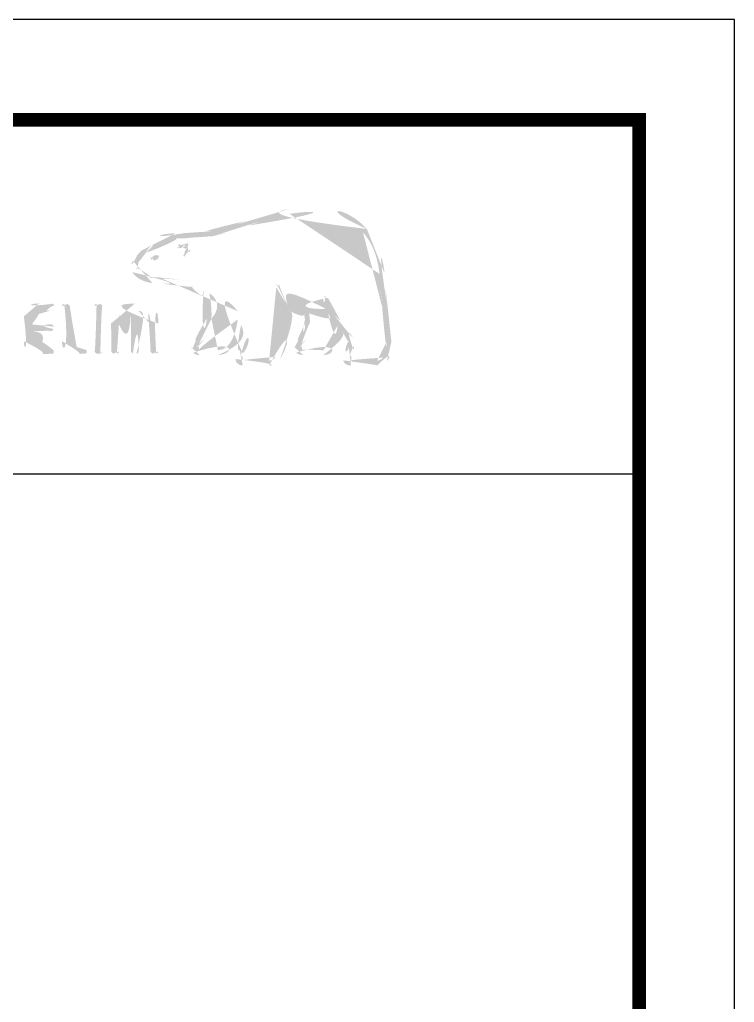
# Model space of a CAD drawing. Extents: x 16296680691 to 16296681342, y -37409619635 to -37409619158.
# Drawn here: x 16296681262.8 to 16296681341.9, y -37409619267.1 to -37409619158.5 of the extents above; entities that cross this region are included whole.
import ezdxf

# ---------------------------------------------------------------- set-up
doc = ezdxf.new("R2010")
doc.units = 0
doc.header["$LTSCALE"] = 10
doc.header["$MEASUREMENT"] = 0
doc.layers.get('0').update_dxf_attribs({"linetype": 'CONTINUOUS'})

msp = doc.modelspace()

# ---------------------------------------------------------------- hatches: boundary and pattern name
h = msp.add_hatch(color=5)
edge = h.paths.add_edge_path()
edge.add_spline(control_points=[(16296681301.24634, -37409619181.63666), (16296681298.90912, -37409619179.01598), (16296681295.26949, -37409619178.9892), (16296681292.62303, -37409619179.42533)], knot_values=[4, 4, 4, 4, 5, 5, 5, 5], degree=3, periodic=0)
edge.add_spline(control_points=[(16296681292.62303, -37409619179.42533), (16296681291.01333, -37409619179.69197), (16296681289.4532, -37409619180.22522), (16296681287.94859, -37409619180.73468)], knot_values=[5, 5, 5, 5, 6, 6, 6, 6], degree=3, periodic=0)
edge.add_spline(control_points=[(16296681287.94859, -37409619180.73468), (16296681286.69771, -37409619181.16484), (16296681285.39331, -37409619181.60989), (16296681284.09089, -37409619181.89337)], knot_values=[6, 6, 6, 6, 7, 7, 7, 7], degree=3, periodic=0)
edge.add_spline(control_points=[(16296681284.09089, -37409619181.89337), (16296681283.18891, -37409619182.08368), (16296681282.04905, -37409619182.08862), (16296681281.04794, -37409619182.09359)], knot_values=[7, 7, 7, 7, 8, 8, 8, 8], degree=3, periodic=0)
edge.add_spline(control_points=[(16296681281.04794, -37409619182.09359), (16296681281.04793, -37409619182.09359), (16296681280.09046, -37409619182.10945), (16296681280.09046, -37409619182.10945)], knot_values=[8.00001, 8.00001, 8.00001, 8.00001, 9, 9, 9, 9], degree=3, periodic=0)
edge.add_spline(control_points=[(16296681280.09046, -37409619182.10945), (16296681278.20721, -37409619182.15508), (16296681276.91867, -37409619182.80626), (16296681276.27836, -37409619184.04424)], knot_values=[9, 9, 9, 9, 10, 10, 10, 10], degree=3, periodic=0)
edge.add_spline(control_points=[(16296681276.27836, -37409619184.04424), (16296681276.27836, -37409619184.04424), (16296681276.24665, -37409619184.09875), (16296681276.24665, -37409619184.09875)], knot_values=[10.00001, 10.00001, 10.00001, 10.00001, 11, 11, 11, 11], degree=3, periodic=0)
edge.add_spline(control_points=[(16296681276.24665, -37409619184.09875), (16296681276.14158, -37409619184.27817), (16296681276.00282, -37409619184.43476), (16296681275.83828, -37409619184.58742)], knot_values=[11, 11, 11, 11, 12, 12, 12, 12], degree=3, periodic=0)
edge.add_spline(control_points=[(16296681275.83828, -37409619184.58742), (16296681275.66581, -37409619184.7579), (16296681275.48938, -37409619184.93235), (16296681275.36647, -37409619185.15536)], knot_values=[12, 12, 12, 12, 13, 13, 13, 13], degree=3, periodic=0)
edge.add_spline(control_points=[(16296681275.36647, -37409619185.15536), (16296681275.12264, -37409619185.57859), (16296681275.10083, -37409619186.00779), (16296681275.30502, -37409619186.39934)], knot_values=[13, 13, 13, 13, 14, 14, 14, 14], degree=3, periodic=0)
edge.add_spline(control_points=[(16296681275.30502, -37409619186.39934), (16296681275.70943, -37409619187.15659), (16296681276.8473, -37409619187.56097), (16296681277.52725, -37409619187.61153), (16296681277.52725, -37409619187.61153), (16296681278.54025, -37409619187.67298), (16296681278.54025, -37409619187.67298)], knot_values=[14, 14, 14, 14, 15, 15, 15, 16, 16, 16, 16], degree=3, periodic=0)
edge.add_spline(control_points=[(16296681278.54025, -37409619187.67298), (16296681279.6147, -37409619187.73742), (16296681280.95675, -37409619187.81372), (16296681281.75169, -37409619187.95647)], knot_values=[16, 16, 16, 16, 17, 17, 17, 17], degree=3, periodic=0)
edge.add_spline(control_points=[(16296681281.75169, -37409619187.95647), (16296681282.2572, -37409619188.04665), (16296681282.74288, -37409619188.20325), (16296681283.19486, -37409619188.40842)], knot_values=[17, 17, 17, 17, 18, 18, 18, 18], degree=3, periodic=0)
edge.add_spline(control_points=[(16296681283.19486, -37409619188.40842), (16296681283.21865, -37409619188.45802), (16296681283.61909, -37409619189.92893), (16296681283.53385, -37409619191.55151)], knot_values=[18, 18, 18, 18, 19, 19, 19, 19], degree=3, periodic=0)
edge.add_spline(control_points=[(16296681283.53385, -37409619191.55151), (16296681283.46644, -37409619193.03134), (16296681282.81028, -37409619193.54376), (16296681282.34839, -37409619193.92143)], knot_values=[19, 19, 19, 19, 20, 20, 20, 20], degree=3, periodic=0)
edge.add_spline(control_points=[(16296681282.34839, -37409619193.92143), (16296681282.34244, -37409619193.92835), (16296681281.88649, -37409619194.28123), (16296681281.85675, -37409619194.72132)], knot_values=[20, 20, 20, 20, 21, 21, 21, 21], degree=3, periodic=0)
edge.add_spline(control_points=[(16296681281.85675, -37409619194.72132), (16296681281.83297, -37409619194.95721), (16296681281.8964, -37409619195.17132), (16296681282.03913, -37409619195.319)], knot_values=[21, 21, 21, 21, 22, 22, 22, 22], degree=3, periodic=0)
edge.add_spline(control_points=[(16296681282.03913, -37409619195.319), (16296681282.19575, -37409619195.49046), (16296681282.42768, -37409619195.57075), (16296681282.73296, -37409619195.57075), (16296681282.73296, -37409619195.57075), (16296681284.7748, -37409619195.57075), (16296681284.7748, -37409619195.57075)], knot_values=[22, 22, 22, 22, 23, 23, 23, 24, 24, 24, 24], degree=3, periodic=0)
edge.add_spline(control_points=[(16296681284.7748, -37409619195.57075), (16296681286.44991, -37409619195.57075), (16296681287.1596, -37409619193.61514), (16296681287.33604, -37409619192.24929)], knot_values=[24, 24, 24, 24, 25, 25, 25, 25], degree=3, periodic=0)
edge.add_spline(control_points=[(16296681287.33604, -37409619192.24929), (16296681287.83162, -37409619193.22762), (16296681287.81973, -37409619194.33276), (16296681287.19133, -37409619195.03255)], knot_values=[25, 25, 25, 25, 26, 26, 26, 26], degree=3, periodic=0)
edge.add_spline(control_points=[(16296681287.19133, -37409619195.03255), (16296681287.19131, -37409619195.03255), (16296681286.64617, -37409619195.53805), (16296681286.70762, -37409619196.02273)], knot_values=[26.00001, 26.00001, 26.00001, 26.00001, 27, 27, 27, 27], degree=3, periodic=0)
edge.add_spline(control_points=[(16296681286.70762, -37409619196.02273), (16296681286.75916, -37409619196.53419), (16296681287.1834, -37409619196.73737), (16296681287.52635, -37409619196.73737), (16296681287.52635, -37409619196.73737), (16296681290.43845, -37409619196.73737), (16296681290.43845, -37409619196.73737)], knot_values=[27, 27, 27, 27, 28, 28, 28, 29, 29, 29, 29], degree=3, periodic=0)
edge.add_spline(control_points=[(16296681290.43845, -37409619196.73737), (16296681290.95188, -37409619196.73737), (16296681291.36024, -37409619196.50346), (16296681291.63183, -37409619196.05841)], knot_values=[29, 29, 29, 29, 30, 30, 30, 30], degree=3, periodic=0)
edge.add_spline(control_points=[(16296681291.63183, -37409619196.05841), (16296681292.82126, -37409619194.10085), (16296681292.88073, -37409619192.17099), (16296681292.62303, -37409619190.66933)], knot_values=[30, 30, 30, 30, 31, 31, 31, 31], degree=3, periodic=0)
edge.add_spline(control_points=[(16296681292.62303, -37409619190.66933), (16296681292.97589, -37409619190.74069), (16296681293.57059, -37409619190.84972), (16296681294.29416, -37409619190.92803)], knot_values=[31, 31, 31, 31, 32, 32, 32, 32], degree=3, periodic=0)
edge.add_spline(control_points=[(16296681294.29416, -37409619190.92803), (16296681294.33976, -37409619191.13519), (16296681294.42103, -37409619191.59018), (16296681294.42103, -37409619191.59018)], knot_values=[32, 32, 32, 32, 33, 33, 33, 33], degree=3, periodic=0)
edge.add_spline(control_points=[(16296681294.42103, -37409619191.59018), (16296681294.43688, -37409619191.76559), (16296681294.43688, -37409619191.92122), (16296681294.43688, -37409619192.06792)], knot_values=[33, 33, 33, 33, 34, 34, 34, 34], degree=3, periodic=0)
edge.add_spline(control_points=[(16296681294.43688, -37409619192.06792), (16296681294.43688, -37409619193.19688), (16296681293.93733, -37409619193.68452), (16296681293.65584, -37409619193.96008)], knot_values=[34, 34, 34, 34, 35, 35, 35, 35], degree=3, periodic=0)
edge.add_spline(control_points=[(16296681293.65584, -37409619193.96008), (16296681293.64592, -37409619193.96205), (16296681293.2653, -37409619194.34961), (16296681293.2217, -37409619194.67573)], knot_values=[35, 35, 35, 35, 36, 36, 36, 36], degree=3, periodic=0)
edge.add_spline(control_points=[(16296681293.2217, -37409619194.67573), (16296681293.2217, -37409619194.67573), (16296681293.14043, -37409619195.01373), (16296681293.43183, -37409619195.31107)], knot_values=[36.00001, 36.00001, 36.00001, 36.00001, 37, 37, 37, 37], degree=3, periodic=0)
edge.add_spline(control_points=[(16296681293.43183, -37409619195.31107), (16296681293.59438, -37409619195.48055), (16296681293.85408, -37409619195.57075), (16296681294.19702, -37409619195.57075), (16296681294.19702, -37409619195.57075), (16296681296.45495, -37409619195.57075), (16296681296.45495, -37409619195.57075)], knot_values=[37, 37, 37, 37, 38, 38, 38, 39, 39, 39, 39], degree=3, periodic=0)
edge.add_spline(control_points=[(16296681296.45495, -37409619195.57075), (16296681297.90009, -37409619195.57075), (16296681298.34414, -37409619193.78561), (16296681298.48687, -37409619192.86777)], knot_values=[39, 39, 39, 39, 40, 40, 40, 40], degree=3, periodic=0)
edge.add_spline(control_points=[(16296681298.48687, -37409619192.86777), (16296681298.74656, -37409619193.19389), (16296681299.03798, -37409619193.5844), (16296681299.21441, -37409619193.96008)], knot_values=[40, 40, 40, 40, 41, 41, 41, 41], degree=3, periodic=0)
edge.add_spline(control_points=[(16296681299.21441, -37409619193.96008), (16296681299.33335, -37409619194.21378), (16296681299.35317, -37409619194.49731), (16296681299.26199, -37409619194.76394)], knot_values=[41, 41, 41, 41, 42, 42, 42, 42], degree=3, periodic=0)
edge.add_spline(control_points=[(16296681299.26199, -37409619194.76394), (16296681299.11529, -37409619195.24265), (16296681298.50868, -37409619195.58563), (16296681298.63358, -37409619196.16051)], knot_values=[42, 42, 42, 42, 43, 43, 43, 43], degree=3, periodic=0)
edge.add_spline(control_points=[(16296681298.63358, -37409619196.16051), (16296681298.73864, -37409619196.60358), (16296681299.10934, -37409619196.73737), (16296681299.49392, -37409619196.73737), (16296681299.49392, -37409619196.73737), (16296681302.39215, -37409619196.73737), (16296681302.39215, -37409619196.73737)], knot_values=[43, 43, 43, 43, 44, 44, 44, 45, 45, 45, 45], degree=3, periodic=0)
edge.add_spline(control_points=[(16296681302.39215, -37409619196.73737), (16296681302.41595, -37409619196.73737), (16296681302.99676, -37409619196.74432), (16296681303.46065, -37409619196.24873)], knot_values=[45, 45, 45, 45, 46, 46, 46, 46], degree=3, periodic=0)
edge.add_spline(control_points=[(16296681303.46065, -37409619196.24873), (16296681303.89676, -37409619195.77989), (16296681304.06329, -37409619195.08309), (16296681303.96417, -37409619194.11172)], knot_values=[46, 46, 46, 46, 47, 47, 47, 47], degree=3, periodic=0)
edge.add_spline(control_points=[(16296681303.96417, -37409619194.11172), (16296681303.96417, -37409619194.11172), (16296681303.52607, -37409619190.31844), (16296681303.52607, -37409619190.31844)], knot_values=[0, 0, 0, 0, 1, 1, 1, 1], degree=3, periodic=0)
edge.add_spline(control_points=[(16296681303.52607, -37409619190.31844), (16296681303.36549, -37409619189.21725), (16296681303.33972, -37409619188.62451), (16296681303.31197, -37409619188.03971), (16296681303.31197, -37409619188.03971), (16296681303.20691, -37409619186.54301), (16296681303.20691, -37409619186.54301)], knot_values=[1, 1, 1, 1, 2, 2, 2, 3, 3, 3, 3], degree=3, periodic=0)
edge.add_spline(control_points=[(16296681303.20691, -37409619186.54301), (16296681302.98685, -37409619184.49921), (16296681302.32276, -37409619182.8469), (16296681301.24634, -37409619181.63666)], knot_values=[3, 3, 3, 3, 4, 4, 4, 4], degree=3, periodic=0)
edge = h.paths.add_edge_path(flags=16)
edge.add_spline(control_points=[(16296681284.20984, -37409619182.43358), (16296681285.54992, -37409619182.14516), (16296681286.86423, -37409619181.69512), (16296681288.13097, -37409619181.26301)], knot_values=[31, 31, 31, 31, 32, 32, 32, 32], degree=3, periodic=0)
edge.add_spline(control_points=[(16296681288.13097, -37409619181.26301), (16296681289.60981, -37409619180.7555), (16296681291.14813, -37409619180.23215), (16296681292.71817, -37409619179.96848)], knot_values=[32, 32, 32, 32, 33, 33, 33, 33], degree=3, periodic=0)
edge.add_spline(control_points=[(16296681292.71817, -37409619179.96848), (16296681295.22587, -37409619179.55614), (16296681298.66331, -37409619179.57994), (16296681300.82211, -37409619182.00537)], knot_values=[33, 33, 33, 33, 34, 34, 34, 34], degree=3, periodic=0)
edge.add_spline(control_points=[(16296681300.82211, -37409619182.00537), (16296681301.82321, -37409619183.12838), (16296681302.44171, -37409619184.67662), (16296681302.64986, -37409619186.60153), (16296681302.64986, -37409619186.60153), (16296681302.75492, -37409619188.06647), (16296681302.75492, -37409619188.06647)], knot_values=[34, 34, 34, 34, 35, 35, 35, 36, 36, 36, 36], degree=3, periodic=0)
edge.add_spline(control_points=[(16296681302.75492, -37409619188.06647), (16296681302.78267, -37409619188.65821), (16296681302.81638, -37409619189.26976), (16296681302.97299, -37409619190.39284), (16296681302.97299, -37409619190.39284), (16296681303.40712, -37409619194.17418), (16296681303.40712, -37409619194.17418)], knot_values=[36, 36, 36, 36, 37, 37, 37, 38, 38, 38, 38], degree=3, periodic=0)
edge.add_spline(control_points=[(16296681303.40712, -37409619194.17418), (16296681303.48245, -37409619194.9592), (16296681303.35954, -37409619195.52121), (16296681303.06021, -37409619195.86118)], knot_values=[38, 38, 38, 38, 39, 39, 39, 39], degree=3, periodic=0)
edge.add_spline(control_points=[(16296681303.06021, -37409619195.86118), (16296681302.77475, -37409619196.18032), (16296681302.41595, -37409619196.1843), (16296681302.39215, -37409619196.1843), (16296681302.39215, -37409619196.1843), (16296681299.54347, -37409619196.1843), (16296681299.54347, -37409619196.1843)], knot_values=[0, 0, 0, 0, 1, 1, 1, 2, 2, 2, 2], degree=3, periodic=0)
edge.add_spline(control_points=[(16296681299.54347, -37409619196.1843), (16296681299.36705, -37409619196.1843), (16296681299.23225, -37409619196.10897), (16296681299.23225, -37409619195.90478)], knot_values=[2, 2, 2, 2, 3, 3, 3, 3], degree=3, periodic=0)
edge.add_spline(control_points=[(16296681299.23225, -37409619195.90478), (16296681299.23225, -37409619195.60642), (16296681299.61286, -37409619195.36162), (16296681299.75758, -37409619194.978)], knot_values=[3, 3, 3, 3, 4, 4, 4, 4], degree=3, periodic=0)
edge.add_spline(control_points=[(16296681299.75758, -37409619194.978), (16296681299.91815, -37409619194.56669), (16296681299.9003, -37409619194.11864), (16296681299.71793, -37409619193.72021)], knot_values=[4, 4, 4, 4, 5, 5, 5, 5], degree=3, periodic=0)
edge.add_spline(control_points=[(16296681299.71793, -37409619193.72021), (16296681299.37696, -37409619193.00556), (16296681298.87145, -37409619192.43959), (16296681298.38577, -37409619191.89246)], knot_values=[5, 5, 5, 5, 6, 6, 6, 6], degree=3, periodic=0)
edge.add_spline(control_points=[(16296681298.38577, -37409619191.89246), (16296681297.69194, -37409619191.11637), (16296681296.95252, -37409619190.37098), (16296681296.90494, -37409619189.30349)], knot_values=[6, 6, 6, 6, 7, 7, 7, 7], degree=3, periodic=0)
edge.add_spline(control_points=[(16296681296.90494, -37409619189.30349), (16296681296.89107, -37409619189.15086), (16296681296.82565, -37409619189.00115), (16296681296.66904, -37409619189.00615)], knot_values=[7, 7, 7, 7, 8, 8, 8, 8], degree=3, periodic=0)
edge.add_spline(control_points=[(16296681296.66904, -37409619189.00615), (16296681296.52036, -37409619189.01306), (16296681296.4153, -37409619189.15086), (16296681296.42124, -37409619189.34808)], knot_values=[8, 8, 8, 8, 9, 9, 9, 9], degree=3, periodic=0)
edge.add_spline(control_points=[(16296681296.42124, -37409619189.34808), (16296681296.45495, -37409619189.75546), (16296681296.56199, -37409619190.12616), (16296681296.70076, -37409619190.46217)], knot_values=[9, 9, 9, 9, 10, 10, 10, 10], degree=3, periodic=0)
edge.add_spline(control_points=[(16296681296.70076, -37409619190.46217), (16296681294.82544, -37409619190.54344), (16296681292.94218, -37409619190.17176), (16296681292.4902, -37409619190.0786)], knot_values=[10, 10, 10, 10, 11, 11, 11, 11], degree=3, periodic=0)
edge.add_spline(control_points=[(16296681292.4902, -37409619190.0786), (16296681292.16113, -37409619188.73452), (16296681291.61993, -37409619187.86528), (16296681291.614, -37409619187.84646)], knot_values=[11, 11, 11, 11, 12, 12, 12, 12], degree=3, periodic=0)
edge.add_spline(control_points=[(16296681291.614, -37409619187.84646), (16296681291.52875, -37409619187.71066), (16296681291.38601, -37409619187.66606), (16296681291.28096, -37409619187.73047)], knot_values=[12, 12, 12, 12, 13, 13, 13, 13], degree=3, periodic=0)
edge.add_spline(control_points=[(16296681291.28096, -37409619187.73047), (16296681291.16994, -37409619187.79688), (16296681291.14813, -37409619187.95647), (16296681291.22942, -37409619188.08731)], knot_values=[13, 13, 13, 13, 14, 14, 14, 14], degree=3, periodic=0)
edge.add_spline(control_points=[(16296681291.22942, -37409619188.08731), (16296681291.25122, -37409619188.12595), (16296681293.48337, -37409619191.92122), (16296681291.15606, -37409619195.77791)], knot_values=[14, 14, 14, 14, 15, 15, 15, 15], degree=3, periodic=0)
edge.add_spline(control_points=[(16296681291.15606, -37409619195.77791), (16296681290.99153, -37409619196.05444), (16296681290.75761, -37409619196.1843), (16296681290.43845, -37409619196.1843), (16296681290.43845, -37409619196.1843), (16296681287.54022, -37409619196.1843), (16296681287.54022, -37409619196.1843)], knot_values=[15, 15, 15, 15, 16, 16, 16, 17, 17, 17, 17], degree=3, periodic=0)
edge.add_spline(control_points=[(16296681287.54022, -37409619196.1843), (16296681287.42129, -37409619196.1843), (16296681287.24484, -37409619196.09906), (16296681287.24484, -37409619195.90379)], knot_values=[17, 17, 17, 17, 18, 18, 18, 18], degree=3, periodic=0)
edge.add_spline(control_points=[(16296681287.24484, -37409619195.90379), (16296681287.24484, -37409619195.70159), (16296681287.52436, -37409619195.40421), (16296681287.52436, -37409619195.40421)], knot_values=[18, 18, 18, 18, 19, 19, 19, 19], degree=3, periodic=0)
edge.add_spline(control_points=[(16296681287.52436, -37409619195.40421), (16296681288.68801, -37409619194.10085), (16296681288.10123, -37409619192.07285), (16296681286.97722, -37409619190.73079)], knot_values=[19, 19, 19, 19, 20, 20, 20, 20], degree=3, periodic=0)
edge.add_spline(control_points=[(16296681286.97722, -37409619190.73079), (16296681285.8889, -37409619189.4363), (16296681284.11468, -37409619187.80876), (16296681281.84685, -37409619187.4044)], knot_values=[20, 20, 20, 20, 21, 21, 21, 21], degree=3, periodic=0)
edge.add_spline(control_points=[(16296681281.84685, -37409619187.4044), (16296681281.02812, -37409619187.26163), (16296681279.66426, -37409619187.18034), (16296681278.568, -37409619187.1189), (16296681278.568, -37409619187.1189), (16296681277.56888, -37409619187.06142), (16296681277.56888, -37409619187.06142)], knot_values=[21, 21, 21, 21, 22, 22, 22, 23, 23, 23, 23], degree=3, periodic=0)
edge.add_spline(control_points=[(16296681277.56888, -37409619187.06142), (16296681277.01185, -37409619187.01683), (16296681276.09401, -37409619186.67786), (16296681275.8026, -37409619186.14256)], knot_values=[23, 23, 23, 23, 24, 24, 24, 24], degree=3, periodic=0)
edge.add_spline(control_points=[(16296681275.8026, -37409619186.14256), (16296681275.67968, -37409619185.91956), (16296681275.69555, -37409619185.68567), (16296681275.85613, -37409619185.43591)], knot_values=[24, 24, 24, 24, 25, 25, 25, 25], degree=3, periodic=0)
edge.add_spline(control_points=[(16296681275.85613, -37409619185.43591), (16296681275.9473, -37409619185.27135), (16296681276.09401, -37409619185.12663), (16296681276.24069, -37409619184.97992)], knot_values=[25, 25, 25, 25, 26, 26, 26, 26], degree=3, periodic=0)
edge.add_spline(control_points=[(16296681276.24069, -37409619184.97992), (16296681276.41317, -37409619184.79853), (16296681276.58959, -37409619184.61816), (16296681276.73232, -37409619184.37331)], knot_values=[26, 26, 26, 26, 27, 27, 27, 27], degree=3, periodic=0)
edge.add_spline(control_points=[(16296681276.73232, -37409619184.37331), (16296681276.73232, -37409619184.37331), (16296681276.77593, -37409619184.29899), (16296681276.77593, -37409619184.29899)], knot_values=[27.00001, 27.00001, 27.00001, 27.00001, 28, 28, 28, 28], degree=3, periodic=0)
edge.add_spline(control_points=[(16296681276.77593, -37409619184.29899), (16296681277.32704, -37409619183.25229), (16296681278.43518, -37409619182.70713), (16296681280.11028, -37409619182.66154)], knot_values=[28, 28, 28, 28, 29, 29, 29, 29], degree=3, periodic=0)
edge.add_spline(control_points=[(16296681280.11028, -37409619182.66154), (16296681280.1103, -37409619182.66154), (16296681281.04794, -37409619182.65164), (16296681281.04794, -37409619182.65164)], knot_values=[29.00001, 29.00001, 29.00001, 29.00001, 30, 30, 30, 30], degree=3, periodic=0)
edge.add_spline(control_points=[(16296681281.04794, -37409619182.65164), (16296681282.07085, -37409619182.64466), (16296681283.24837, -37409619182.64074), (16296681284.20984, -37409619182.43358)], knot_values=[30, 30, 30, 30, 31, 31, 31, 31], degree=3, periodic=0)
edge = h.paths.add_edge_path(flags=0)
edge.add_spline(control_points=[(16296681281.45235, -37409619183.21661), (16296681281.64464, -37409619183.36331), (16296681281.77152, -37409619183.57738), (16296681281.73783, -37409619183.83711)], knot_values=[8, 8, 8, 8, 9, 9, 9, 9], degree=3, periodic=0)
edge.add_spline(control_points=[(16296681281.73783, -37409619183.83711), (16296681281.70015, -37409619184.21077), (16296681281.37702, -37409619184.6112), (16296681281.1332, -37409619184.73409)], knot_values=[7, 7, 7, 7, 8, 8, 8, 8], degree=3, periodic=0)
edge.add_spline(control_points=[(16296681281.1332, -37409619184.73409), (16296681281.04794, -37409619184.76781), (16296681280.93892, -37409619184.74799), (16296681280.90522, -37409619184.66473)], knot_values=[6, 6, 6, 6, 7, 7, 7, 7], degree=3, periodic=0)
edge.add_spline(control_points=[(16296681280.90522, -37409619184.66473), (16296681280.8636, -37409619184.58149), (16296681280.91513, -37409619184.47739), (16296681280.99641, -37409619184.42782)], knot_values=[5, 5, 5, 5, 6, 6, 6, 6], degree=3, periodic=0)
edge.add_spline(control_points=[(16296681280.99641, -37409619184.42782), (16296681281.1332, -37409619184.34458), (16296681281.33737, -37409619184.07497), (16296681281.36117, -37409619183.84402)], knot_values=[4, 4, 4, 4, 5, 5, 5, 5], degree=3, periodic=0)
edge.add_spline(control_points=[(16296681281.36117, -37409619183.84402), (16296681281.37702, -37409619183.70427), (16296681281.33737, -37409619183.59225), (16296681281.22438, -37409619183.51299)], knot_values=[3, 3, 3, 3, 4, 4, 4, 4], degree=3, periodic=0)
edge.add_spline(control_points=[(16296681281.22438, -37409619183.51299), (16296681280.92504, -37409619183.30186), (16296681280.57615, -37409619183.71513), (16296681280.54047, -37409619183.74492)], knot_values=[2, 2, 2, 2, 3, 3, 3, 3], degree=3, periodic=0)
edge.add_spline(control_points=[(16296681280.54047, -37409619183.74492), (16296681280.47703, -37409619183.81627), (16296681280.36799, -37409619183.83411), (16296681280.30654, -37409619183.77563)], knot_values=[1, 1, 1, 1, 2, 2, 2, 2], degree=3, periodic=0)
edge.add_spline(control_points=[(16296681280.30654, -37409619183.77563), (16296681280.22923, -37409619183.71513), (16296681280.24311, -37409619183.60219), (16296681280.30654, -37409619183.52785)], knot_values=[0, 0, 0, 0, 1, 1, 1, 1], degree=3, periodic=0)
edge.add_spline(control_points=[(16296681280.30654, -37409619183.52785), (16296681280.4909, -37409619183.32763), (16296681280.99641, -37409619182.90239), (16296681281.45235, -37409619183.21661)], knot_values=[9, 9, 9, 9, 10, 10, 10, 10], degree=3, periodic=0)
edge = h.paths.add_edge_path(flags=16)
edge.add_spline(control_points=[(16296681284.05719, -37409619191.57727), (16296681284.11468, -37409619190.40469), (16296681283.94222, -37409619189.32927), (16296681283.81336, -37409619188.73452), (16296681283.81336, -37409619188.73452), (16296681285.63516, -37409619189.77628), (16296681286.96533, -37409619191.64662)], knot_values=[5, 5, 5, 5, 6, 6, 6, 7, 7, 7, 7], degree=3, periodic=0)
edge.add_spline(control_points=[(16296681286.96533, -37409619191.64662), (16296681286.86423, -37409619192.43959), (16296681286.42017, -37409619195.04941), (16296681284.7748, -37409619195.04941), (16296681284.7748, -37409619195.04941), (16296681282.73296, -37409619195.04941), (16296681282.73296, -37409619195.04941)], knot_values=[0, 0, 0, 0, 1, 1, 1, 2, 2, 2, 2], degree=3, periodic=0)
edge.add_spline(control_points=[(16296681282.73296, -37409619195.04941), (16296681282.57635, -37409619195.04941), (16296681282.40389, -37409619194.92352), (16296681282.40389, -37409619194.72824)], knot_values=[2, 2, 2, 2, 3, 3, 3, 3], degree=3, periodic=0)
edge.add_spline(control_points=[(16296681282.40389, -37409619194.72824), (16296681282.40389, -37409619194.53099), (16296681282.65763, -37409619194.33373), (16296681282.68143, -37409619194.32584)], knot_values=[3, 3, 3, 3, 4, 4, 4, 4], degree=3, periodic=0)
edge.add_spline(control_points=[(16296681282.68143, -37409619194.32584), (16296681283.19486, -37409619193.91745), (16296681283.97194, -37409619193.28905), (16296681284.05719, -37409619191.57727)], knot_values=[4, 4, 4, 4, 5, 5, 5, 5], degree=3, periodic=0)
edge = h.paths.add_edge_path(flags=0)
edge.add_spline(control_points=[(16296681278.3222, -37409619184.61816), (16296681278.3222, -37409619184.61816), (16296681278.38761, -37409619184.64888), (16296681278.29245, -37409619184.76086)], knot_values=[1.00001, 1.00001, 1.00001, 1.00001, 2, 2, 2, 2], degree=3, periodic=0)
edge.add_spline(control_points=[(16296681278.29245, -37409619184.76086), (16296681278.04664, -37409619185.10581), (16296681277.79687, -37409619185.18216), (16296681277.79685, -37409619185.18216)], knot_values=[2, 2, 2, 2, 2.99999, 2.99999, 2.99999, 2.99999], degree=3, periodic=0)
edge.add_spline(control_points=[(16296681277.79685, -37409619185.18216), (16296681277.79685, -37409619185.18216), (16296681277.6125, -37409619185.24757), (16296681277.50743, -37409619185.12265)], knot_values=[3.00001, 3.00001, 3.00001, 3.00001, 4, 4, 4, 4], degree=3, periodic=0)
edge.add_spline(control_points=[(16296681277.50743, -37409619185.12265), (16296681277.29928, -37409619184.87686), (16296681277.28739, -37409619184.73709), (16296681277.28739, -37409619184.73709), (16296681277.28739, -37409619184.73709), (16296681277.26955, -37409619184.632), (16296681277.37461, -37409619184.60824)], knot_values=[4, 4, 4, 4, 5, 5, 5, 6, 6, 6, 6], degree=3, periodic=0)
edge.add_spline(control_points=[(16296681278.3222, -37409619184.61816), (16296681277.79687, -37409619184.41493), (16296681277.37462, -37409619184.6082), (16296681277.37461, -37409619184.60824)], knot_values=[1.000000000006551e-05, 1.000000000006551e-05, 1.000000000006551e-05, 1.000000000006551e-05, 1, 1, 1, 1], degree=3, periodic=0)
edge = h.paths.add_edge_path(flags=16)
edge.add_spline(control_points=[(16296681294.85517, -37409619190.97163), (16296681295.49349, -37409619191.0192), (16296681296.29239, -37409619191.04795), (16296681296.9783, -37409619191.00634)], knot_values=[6, 6, 6, 6, 7, 7, 7, 7], degree=3, periodic=0)
edge.add_spline(control_points=[(16296681296.9783, -37409619191.00634), (16296681297.23997, -37409619191.41669), (16296681297.67608, -37409619191.9321), (16296681298.0111, -37409619192.31868)], knot_values=[7, 7, 7, 7, 8, 8, 8, 8], degree=3, periodic=0)
edge.add_spline(control_points=[(16296681298.0111, -37409619192.31868), (16296681298.00516, -37409619192.35137), (16296681297.82873, -37409619195.04941), (16296681296.45495, -37409619195.04941)], knot_values=[9, 9, 9, 9, 10, 10, 10, 10], degree=3, periodic=0)
edge.add_spline(control_points=[(16296681296.45495, -37409619195.04941), (16296681296.45495, -37409619195.04941), (16296681294.13161, -37409619195.04941), (16296681294.13161, -37409619195.04941)], knot_values=[0, 0, 0, 0, 1, 1, 1, 1], degree=3, periodic=0)
edge.add_spline(control_points=[(16296681294.13161, -37409619195.04941), (16296681293.94922, -37409619195.04941), (16296681293.81244, -37409619194.90762), (16296681293.81244, -37409619194.72824)], knot_values=[1, 1, 1, 1, 2, 2, 2, 2], degree=3, periodic=0)
edge.add_spline(control_points=[(16296681293.81244, -37409619194.72824), (16296681293.81244, -37409619194.55478), (16296681294.00672, -37409619194.34268), (16296681294.0206, -37409619194.33373)], knot_values=[2, 2, 2, 2, 3, 3, 3, 3], degree=3, periodic=0)
edge.add_spline(control_points=[(16296681294.0206, -37409619194.33373), (16296681294.49834, -37409619193.87482), (16296681294.97807, -37409619193.24842), (16296681294.97807, -37409619192.07782)], knot_values=[3, 3, 3, 3, 4, 4, 4, 4], degree=3, periodic=0)
edge.add_spline(control_points=[(16296681294.97807, -37409619192.07782), (16296681294.97807, -37409619191.9093), (16296681294.96816, -37409619191.72594), (16296681294.94438, -37409619191.53564)], knot_values=[4, 4, 4, 4, 5, 5, 5, 5], degree=3, periodic=0)
edge.add_spline(control_points=[(16296681294.94438, -37409619191.53564), (16296681294.94438, -37409619191.53564), (16296681294.88292, -37409619191.19666), (16296681294.85517, -37409619190.97163)], knot_values=[5.00001, 5.00001, 5.00001, 5.00001, 6, 6, 6, 6], degree=3, periodic=0)
h = msp.add_hatch(color=5)
edge = h.paths.add_edge_path()
edge.add_spline(control_points=[(16296681264.18525, -37409619192.18616), (16296681264.18525, -37409619192.11545), (16296681264.18525, -37409619191.29936), (16296681264.18525, -37409619191.29936)], knot_values=[14, 14, 14, 14, 15, 15, 15, 15], degree=3, periodic=0)
edge.add_spline(control_points=[(16296681264.18525, -37409619191.29936), (16296681264.18525, -37409619190.88428), (16296681264.18525, -37409619190.65751), (16296681264.99368, -37409619190.65751), (16296681264.99368, -37409619190.65751), (16296681265.39561, -37409619190.65837), (16296681265.79756, -37409619190.65924)], knot_values=[15, 15, 15, 15, 16, 16, 16, 16.5, 16.5, 16.5, 16.5], degree=3, periodic=0)
edge.add_spline(control_points=[(16296681265.79756, -37409619190.65924), (16296681266.1995, -37409619190.66013), (16296681266.60144, -37409619190.66099), (16296681266.60144, -37409619190.66099), (16296681266.60144, -37409619190.66099), (16296681266.60144, -37409619190.47867), (16296681266.60144, -37409619190.29634)], knot_values=[16.5, 16.5, 16.5, 16.5, 17, 17, 17, 17.5, 17.5, 17.5, 17.5], degree=3, periodic=0)
edge.add_spline(control_points=[(16296681266.60144, -37409619190.29634), (16296681266.60144, -37409619190.114), (16296681266.60144, -37409619189.93166), (16296681266.60144, -37409619189.93166)], knot_values=[17.5, 17.5, 17.5, 17.5, 18, 18, 18, 18], degree=3, periodic=0)
edge.add_spline(control_points=[(16296681266.60144, -37409619189.93166), (16296681266.60143, -37409619189.93166), (16296681266.43835, -37409619189.91626), (16296681266.43835, -37409619189.91626)], knot_values=[18.00001, 18.00001, 18.00001, 18.00001, 19, 19, 19, 19], degree=3, periodic=0)
edge.add_spline(control_points=[(16296681266.43835, -37409619189.91626), (16296681266.11218, -37409619189.88895), (16296681265.39194, -37409619189.87217), (16296681264.98458, -37409619189.87217)], knot_values=[19, 19, 19, 19, 20, 20, 20, 20], degree=3, periodic=0)
edge.add_spline(control_points=[(16296681264.98458, -37409619189.87217), (16296681263.85209, -37409619189.87217), (16296681263.30473, -37409619190.33621), (16296681263.30473, -37409619191.29936)], knot_values=[20, 20, 20, 20, 21, 21, 21, 21], degree=3, periodic=0)
edge.add_spline(control_points=[(16296681263.30473, -37409619191.29936), (16296681263.30473, -37409619191.29936), (16296681263.30473, -37409619194.04449), (16296681263.30473, -37409619194.04449)], knot_values=[0, 0, 0, 0, 1, 1, 1, 1], degree=3, periodic=0)
edge.add_spline(control_points=[(16296681263.30473, -37409619194.04449), (16296681263.30473, -37409619195.00409), (16296681263.85209, -37409619195.46957), (16296681264.98458, -37409619195.46957)], knot_values=[1, 1, 1, 1, 2, 2, 2, 2], degree=3, periodic=0)
edge.add_spline(control_points=[(16296681264.98458, -37409619195.46957), (16296681265.48574, -37409619195.46957), (16296681266.16258, -37409619195.45978), (16296681266.43835, -37409619195.43317)], knot_values=[2, 2, 2, 2, 3, 3, 3, 3], degree=3, periodic=0)
edge.add_spline(control_points=[(16296681266.43835, -37409619195.43317), (16296681266.43835, -37409619195.43317), (16296681266.56294, -37409619195.42265), (16296681266.56294, -37409619195.42265)], knot_values=[3.00001, 3.00001, 3.00001, 3.00001, 3.99999, 3.99999, 3.99999, 3.99999], degree=3, periodic=0)
edge.add_spline(control_points=[(16296681266.56294, -37409619195.42265), (16296681266.56294, -37409619195.42265), (16296681266.56294, -37409619195.42265), (16296681266.56294, -37409619195.42265), (16296681266.56294, -37409619195.42265), (16296681266.60143, -37409619195.41916), (16296681266.60144, -37409619195.41916)], knot_values=[3.99999, 3.99999, 3.99999, 3.99999, 4, 4, 4, 4.99999, 4.99999, 4.99999, 4.99999], degree=3, periodic=0)
edge.add_spline(control_points=[(16296681266.60144, -37409619195.41916), (16296681266.60144, -37409619195.41916), (16296681266.60144, -37409619195.41916), (16296681266.60144, -37409619195.41916), (16296681266.60144, -37409619195.41916), (16296681266.60144, -37409619195.23489), (16296681266.60144, -37409619195.05065)], knot_values=[4.99999, 4.99999, 4.99999, 4.99999, 5, 5, 5, 5.5, 5.5, 5.5, 5.5], degree=3, periodic=0)
edge.add_spline(control_points=[(16296681266.60144, -37409619195.05065), (16296681266.60144, -37409619194.8664), (16296681266.60144, -37409619194.68212), (16296681266.60144, -37409619194.68212), (16296681266.60144, -37409619194.68212), (16296681264.99368, -37409619194.68212), (16296681264.99368, -37409619194.68212)], knot_values=[5.5, 5.5, 5.5, 5.5, 6, 6, 6, 7, 7, 7, 7], degree=3, periodic=0)
edge.add_spline(control_points=[(16296681264.99368, -37409619194.68212), (16296681264.18525, -37409619194.68212), (16296681264.18525, -37409619194.45676), (16296681264.18525, -37409619194.04449), (16296681264.18525, -37409619194.04449), (16296681264.18525, -37409619193.02328), (16296681264.18525, -37409619192.94278)], knot_values=[7, 7, 7, 7, 8, 8, 8, 9, 9, 9, 9], degree=3, periodic=0)
edge.add_spline(control_points=[(16296681264.18525, -37409619192.94278), (16296681264.26434, -37409619192.94278), (16296681266.35645, -37409619192.94278), (16296681266.35645, -37409619192.94278)], knot_values=[9, 9, 9, 9, 10, 10, 10, 10], degree=3, periodic=0)
edge.add_spline(control_points=[(16296681266.35645, -37409619192.94278), (16296681266.48595, -37409619192.94278), (16296681266.60144, -37409619192.83987), (16296681266.60144, -37409619192.7076)], knot_values=[10, 10, 10, 10, 11, 11, 11, 11], degree=3, periodic=0)
edge.add_spline(control_points=[(16296681266.60144, -37409619192.7076), (16296681266.60144, -37409619192.7076), (16296681266.60144, -37409619192.43463), (16296681266.60144, -37409619192.43463)], knot_values=[11.00001, 11.00001, 11.00001, 11.00001, 12, 12, 12, 12], degree=3, periodic=0)
edge.add_spline(control_points=[(16296681266.60144, -37409619192.43463), (16296681266.60144, -37409619192.29745), (16296681266.48595, -37409619192.18616), (16296681266.35645, -37409619192.18616), (16296681266.35645, -37409619192.18616), (16296681264.26434, -37409619192.18616), (16296681264.18525, -37409619192.18616)], knot_values=[12, 12, 12, 12, 13, 13, 13, 14, 14, 14, 14], degree=3, periodic=0)
h = msp.add_hatch(color=5)
edge = h.paths.add_edge_path()
edge.add_spline(control_points=[(16296681269.14989, -37409619194.68212), (16296681268.39885, -37409619194.68212), (16296681268.39885, -37409619194.39795), (16296681268.39885, -37409619194.1236), (16296681268.39885, -37409619194.1236), (16296681268.39885, -37409619190.16682), (16296681268.39885, -37409619190.16682)], knot_values=[9, 9, 9, 9, 10, 10, 10, 11, 11, 11, 11], degree=3, periodic=0)
edge.add_spline(control_points=[(16296681268.39885, -37409619190.16682), (16296681268.39885, -37409619190.03387), (16296681268.28616, -37409619189.91905), (16296681268.15177, -37409619189.91905)], knot_values=[11, 11, 11, 11, 12, 12, 12, 12], degree=3, periodic=0)
edge.add_spline(control_points=[(16296681268.15177, -37409619189.91905), (16296681268.15176, -37409619189.91905), (16296681267.77732, -37409619189.91905), (16296681267.77731, -37409619189.91905)], knot_values=[12.00001, 12.00001, 12.00001, 12.00001, 12.99999, 12.99999, 12.99999, 12.99999], degree=3, periodic=0)
edge.add_spline(control_points=[(16296681267.77731, -37409619189.91905), (16296681267.64082, -37409619189.91905), (16296681267.52323, -37409619190.03387), (16296681267.52323, -37409619190.16682), (16296681267.52323, -37409619190.16682), (16296681267.52323, -37409619194.04449), (16296681267.52323, -37409619194.04449)], knot_values=[0, 0, 0, 0, 1, 1, 1, 2, 2, 2, 2], degree=3, periodic=0)
edge.add_spline(control_points=[(16296681267.52323, -37409619194.04449), (16296681267.52323, -37409619195.30857), (16296681268.39185, -37409619195.46957), (16296681269.14288, -37409619195.46957)], knot_values=[2, 2, 2, 2, 3, 3, 3, 3], degree=3, periodic=0)
edge.add_spline(control_points=[(16296681269.14288, -37409619195.46957), (16296681269.69233, -37409619195.46957), (16296681269.82673, -37409619195.44576), (16296681269.99681, -37409619195.41916)], knot_values=[3, 3, 3, 3, 4, 4, 4, 4], degree=3, periodic=0)
edge.add_spline(control_points=[(16296681269.99681, -37409619195.41916), (16296681269.99681, -37409619195.41916), (16296681270.09269, -37409619195.40726), (16296681270.09269, -37409619195.40726)], knot_values=[4.00001, 4.00001, 4.00001, 4.00001, 4.99999, 4.99999, 4.99999, 4.99999], degree=3, periodic=0)
edge.add_spline(control_points=[(16296681270.09269, -37409619195.40726), (16296681270.09269, -37409619195.40726), (16296681270.09269, -37409619195.40726), (16296681270.09269, -37409619195.40726), (16296681270.09269, -37409619195.40726), (16296681270.21519, -37409619195.38557), (16296681270.21519, -37409619195.38557)], knot_values=[4.99999, 4.99999, 4.99999, 4.99999, 5, 5, 5, 5.99999, 5.99999, 5.99999, 5.99999], degree=3, periodic=0)
edge.add_spline(control_points=[(16296681270.21519, -37409619195.38557), (16296681270.21519, -37409619195.38557), (16296681270.21519, -37409619195.38557), (16296681270.21519, -37409619195.38557), (16296681270.21519, -37409619195.38557), (16296681270.25859, -37409619195.37928), (16296681270.25859, -37409619195.37928)], knot_values=[5.99999, 5.99999, 5.99999, 5.99999, 6, 6, 6, 6.99999, 6.99999, 6.99999, 6.99999], degree=3, periodic=0)
edge.add_spline(control_points=[(16296681270.25859, -37409619195.37928), (16296681270.25859, -37409619195.37928), (16296681270.25859, -37409619195.37928), (16296681270.25859, -37409619195.37928), (16296681270.25859, -37409619195.37928), (16296681270.25859, -37409619195.20499), (16296681270.25859, -37409619195.0307)], knot_values=[6.99999, 6.99999, 6.99999, 6.99999, 7, 7, 7, 7.5, 7.5, 7.5, 7.5], degree=3, periodic=0)
edge.add_spline(control_points=[(16296681270.25859, -37409619195.0307), (16296681270.25859, -37409619194.85641), (16296681270.25859, -37409619194.68212), (16296681270.25859, -37409619194.68212), (16296681270.25859, -37409619194.68212), (16296681269.14989, -37409619194.68212), (16296681269.14989, -37409619194.68212)], knot_values=[7.5, 7.5, 7.5, 7.5, 8, 8, 8, 9, 9, 9, 9], degree=3, periodic=0)
h = msp.add_hatch(color=5)
edge = h.paths.add_edge_path()
edge.add_spline(control_points=[(16296681271.76275, -37409619195.41916), (16296681271.90413, -37409619195.41916), (16296681271.99303, -37409619195.29177), (16296681271.99303, -37409619195.18119), (16296681271.99303, -37409619195.18119), (16296681271.99303, -37409619190.15773), (16296681271.99303, -37409619190.15773)], knot_values=[4, 4, 4, 4, 5, 5, 5, 6, 6, 6, 6], degree=3, periodic=0)
edge.add_spline(control_points=[(16296681271.99303, -37409619190.15773), (16296681271.99303, -37409619190.02686), (16296681271.89223, -37409619189.91905), (16296681271.76275, -37409619189.91905)], knot_values=[6, 6, 6, 6, 7, 7, 7, 7], degree=3, periodic=0)
edge.add_spline(control_points=[(16296681271.76275, -37409619189.91905), (16296681271.76274, -37409619189.91905), (16296681271.3547, -37409619189.91905), (16296681271.35469, -37409619189.91905)], knot_values=[7.00001, 7.00001, 7.00001, 7.00001, 7.99999, 7.99999, 7.99999, 7.99999], degree=3, periodic=0)
edge.add_spline(control_points=[(16296681271.35469, -37409619189.91905), (16296681271.2063, -37409619189.91905), (16296681271.11741, -37409619190.04083), (16296681271.11741, -37409619190.15773), (16296681271.11741, -37409619190.15773), (16296681271.11741, -37409619195.18119), (16296681271.11741, -37409619195.18119)], knot_values=[0, 0, 0, 0, 1, 1, 1, 2, 2, 2, 2], degree=3, periodic=0)
edge.add_spline(control_points=[(16296681271.11741, -37409619195.18119), (16296681271.11741, -37409619195.31696), (16296681271.22729, -37409619195.41916), (16296681271.35469, -37409619195.41916)], knot_values=[2, 2, 2, 2, 3, 3, 3, 3], degree=3, periodic=0)
edge.add_spline(control_points=[(16296681271.35469, -37409619195.41916), (16296681271.3547, -37409619195.41916), (16296681271.76275, -37409619195.41916), (16296681271.76275, -37409619195.41916)], knot_values=[3.00001, 3.00001, 3.00001, 3.00001, 4, 4, 4, 4], degree=3, periodic=0)
h = msp.add_hatch(color=5)
edge = h.paths.add_edge_path()
edge.add_spline(control_points=[(16296681273.825, -37409619192.16168), (16296681273.825, -37409619190.83878), (16296681274.00699, -37409619190.70929), (16296681275.12934, -37409619190.70439)], knot_values=[5, 5, 5, 5, 6, 6, 6, 6], degree=3, periodic=0)
edge.add_spline(control_points=[(16296681275.12934, -37409619190.70439), (16296681275.12934, -37409619190.78346), (16296681275.12934, -37409619195.18119), (16296681275.12934, -37409619195.18119)], knot_values=[6, 6, 6, 6, 7, 7, 7, 7], degree=3, periodic=0)
edge.add_spline(control_points=[(16296681275.12934, -37409619195.18119), (16296681275.12934, -37409619195.31978), (16296681275.23293, -37409619195.41916), (16296681275.36451, -37409619195.41916)], knot_values=[7, 7, 7, 7, 8, 8, 8, 8], degree=3, periodic=0)
edge.add_spline(control_points=[(16296681275.36451, -37409619195.41916), (16296681275.36452, -37409619195.41916), (16296681275.77048, -37409619195.41916), (16296681275.77048, -37409619195.41916)], knot_values=[8.00001, 8.00001, 8.00001, 8.00001, 9, 9, 9, 9], degree=3, periodic=0)
edge.add_spline(control_points=[(16296681275.77048, -37409619195.41916), (16296681275.91886, -37409619195.41916), (16296681276.00565, -37409619195.29177), (16296681276.00565, -37409619195.18119), (16296681276.00565, -37409619195.18119), (16296681276.00565, -37409619190.80029), (16296681276.00565, -37409619190.7128)], knot_values=[9, 9, 9, 9, 10, 10, 10, 11, 11, 11, 11], degree=3, periodic=0)
edge.add_spline(control_points=[(16296681276.00565, -37409619190.7128), (16296681276.53061, -37409619190.71629), (16296681276.86518, -37409619190.77016), (16296681277.05136, -37409619190.95638)], knot_values=[11, 11, 11, 11, 12, 12, 12, 12], degree=3, periodic=0)
edge.add_spline(control_points=[(16296681277.05136, -37409619190.95638), (16296681277.26834, -37409619191.16493), (16296681277.30334, -37409619191.5583), (16296681277.30334, -37409619192.16168), (16296681277.30334, -37409619192.16168), (16296681277.30334, -37409619195.18119), (16296681277.30334, -37409619195.18119)], knot_values=[12, 12, 12, 12, 13, 13, 13, 14, 14, 14, 14], degree=3, periodic=0)
edge.add_spline(control_points=[(16296681277.30334, -37409619195.18119), (16296681277.30334, -37409619195.31207), (16296681277.41114, -37409619195.41916), (16296681277.53852, -37409619195.41916)], knot_values=[14, 14, 14, 14, 15, 15, 15, 15], degree=3, periodic=0)
edge.add_spline(control_points=[(16296681277.53852, -37409619195.41916), (16296681277.53853, -37409619195.41916), (16296681277.95428, -37409619195.41916), (16296681277.95428, -37409619195.41916)], knot_values=[15.00001, 15.00001, 15.00001, 15.00001, 16, 16, 16, 16], degree=3, periodic=0)
edge.add_spline(control_points=[(16296681277.95428, -37409619195.41916), (16296681278.08867, -37409619195.41916), (16296681278.18666, -37409619195.28687), (16296681278.18666, -37409619195.18119), (16296681278.18666, -37409619195.18119), (16296681278.18666, -37409619192.09235), (16296681278.18666, -37409619192.09235)], knot_values=[16, 16, 16, 16, 17, 17, 17, 18, 18, 18, 18], degree=3, periodic=0)
edge.add_spline(control_points=[(16296681278.18666, -37409619192.09235), (16296681278.18666, -37409619190.21512), (16296681277.56512, -37409619189.89804), (16296681275.5689, -37409619189.89804)], knot_values=[18, 18, 18, 18, 19, 19, 19, 19], degree=3, periodic=0)
edge.add_spline(control_points=[(16296681275.5689, -37409619189.89804), (16296681273.57023, -37409619189.89804), (16296681272.94658, -37409619190.21512), (16296681272.94658, -37409619192.09235)], knot_values=[19, 19, 19, 19, 20, 20, 20, 20], degree=3, periodic=0)
edge.add_spline(control_points=[(16296681272.94658, -37409619192.09235), (16296681272.94658, -37409619192.09235), (16296681272.94658, -37409619195.18119), (16296681272.94658, -37409619195.18119)], knot_values=[0, 0, 0, 0, 1, 1, 1, 1], degree=3, periodic=0)
edge.add_spline(control_points=[(16296681272.94658, -37409619195.18119), (16296681272.94658, -37409619195.31696), (16296681273.05228, -37409619195.41916), (16296681273.18666, -37409619195.41916)], knot_values=[1, 1, 1, 1, 2, 2, 2, 2], degree=3, periodic=0)
edge.add_spline(control_points=[(16296681273.18666, -37409619195.41916), (16296681273.18667, -37409619195.41916), (16296681273.59472, -37409619195.41916), (16296681273.59472, -37409619195.41916)], knot_values=[2.00001, 2.00001, 2.00001, 2.00001, 3, 3, 3, 3], degree=3, periodic=0)
edge.add_spline(control_points=[(16296681273.59472, -37409619195.41916), (16296681273.74101, -37409619195.41916), (16296681273.825, -37409619195.29177), (16296681273.825, -37409619195.18119), (16296681273.825, -37409619195.18119), (16296681273.825, -37409619192.16168), (16296681273.825, -37409619192.16168)], knot_values=[3, 3, 3, 3, 4, 4, 4, 5, 5, 5, 5], degree=3, periodic=0)

# ---------------------------------------------------------------- linework, layer by layer
at = {"color": 5, "ltscale": 40}
msp.add_line((16296681331.36837, -37409619208.75494), (16296681227.32527, -37409619208.75494), dxfattribs=at)
at = {"ltscale": 0.5}
msp.add_lwpolyline([(16296680690.90006, -37409619635.49251), (16296681341.90006, -37409619635.49251), (16296681341.90006, -37409619158.49251), (16296680690.90006, -37409619158.49251)], close=True, dxfattribs=at)
at = {"color": 5, "linetype": 'ByBlock', "lineweight": 200, "const_width": 1.5}
msp.add_lwpolyline([(16296680701.36825, -37409619615.06779), (16296681331.36825, -37409619615.06779), (16296681331.36825, -37409619169.56779), (16296680701.36825, -37409619169.56779)], close=True, dxfattribs=at)

doc.saveas('drawing.dxf')
